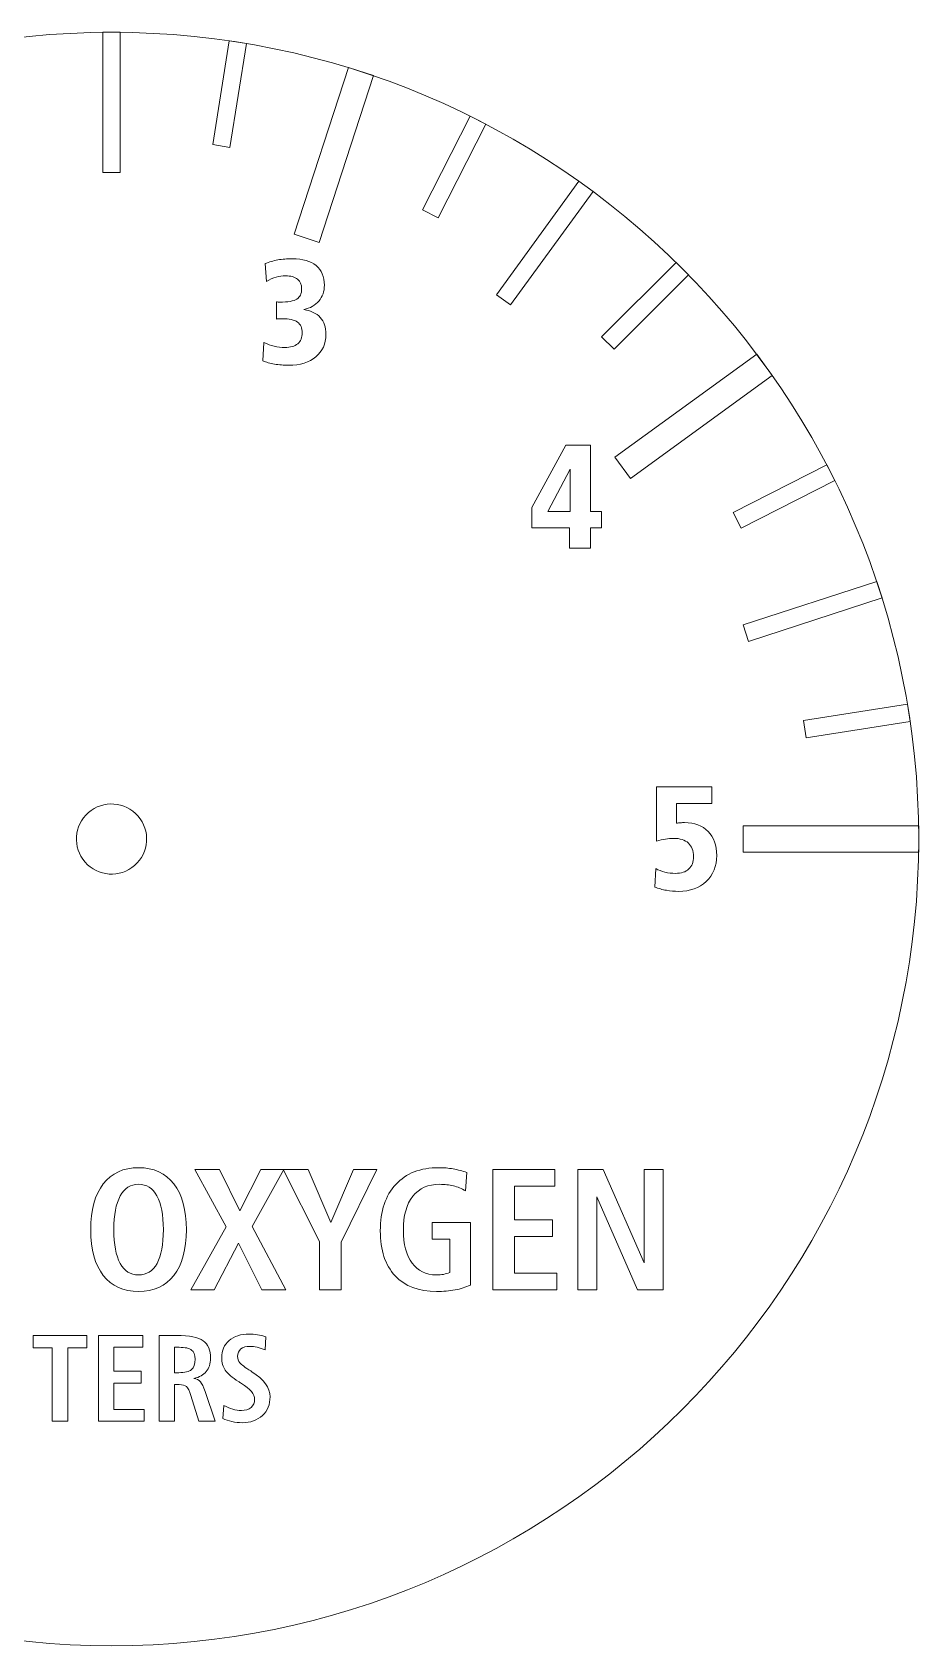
# Model space of a CAD drawing. Header units: millimetres. Extents: x -606 to -118, y 23 to 143.
# Drawn here: x -323.45 to -298.2, y 93.66 to 139.66 of the extents above; entities that cross this region are included whole.
import ezdxf

# ---------------------------------------------------------------- set-up
doc = ezdxf.new("R2010")
doc.units = ezdxf.units.MM
doc.header["$MEASUREMENT"] = 0
doc.layers.add('Cut', color=7, linetype='Continuous')
doc.layers.add('Engrave', color=7, linetype='Continuous')

msp = doc.modelspace()

# ---------------------------------------------------------------- linework, layer by layer
at = {"layer": 'Cut', "color": 250, "lineweight": 9}
for points in [[(-298.1968, 116.6625), (-298.1968, 129.3636), (-308.4945, 139.6613), (-321.1956, 139.6613), (-321.1956, 139.6613), (-333.8978, 139.6613), (-344.1944, 129.3636), (-344.1944, 116.6625), (-344.1944, 116.6625), (-344.1944, 103.9603), (-333.8978, 93.6637), (-321.1956, 93.6637), (-321.1956, 93.6637), (-308.4945, 93.6637), (-298.1968, 103.9603), (-298.1968, 116.6625)], [(-321.8542, 117.4152), (-322.2699, 117.0517), (-322.3123, 116.4199), (-321.9488, 116.0042), (-321.9488, 116.0042), (-321.5853, 115.5884), (-320.9535, 115.5461), (-320.5378, 115.9096), (-320.5378, 115.9096), (-320.1221, 116.2731), (-320.0797, 116.9048), (-320.4432, 117.3206), (-320.4432, 117.3206), (-320.8067, 117.7363), (-321.4384, 117.7787), (-321.8542, 117.4152)]]:
    msp.add_open_spline(points, degree=3, knots=[0, 0, 0, 0, 0.2, 0.2, 0.2, 0.2, 0.4, 0.4, 0.4, 0.4, 0.6, 0.6, 0.6, 0.6, 1, 1, 1, 1], dxfattribs=at)
at = {"layer": 'Engrave', "color": 240, "lineweight": 9}
for points, knots in [([(-320.9461, 139.6624), (-320.9461, 139.6624), (-320.9461, 135.6624), (-320.9461, 135.6624), (-320.9461, 135.6624), (-320.9461, 135.6624), (-321.4461, 135.6624), (-321.4461, 135.6624), (-321.4461, 135.6624), (-321.4461, 135.6624), (-321.4461, 139.6624), (-321.4461, 139.6624), (-321.4461, 139.6624), (-321.4461, 139.6624), (-320.9461, 139.6624), (-320.9461, 139.6624)], [0, 0, 0, 0, 0.2, 0.2, 0.2, 0.2, 0.4, 0.4, 0.4, 0.4, 0.6, 0.6, 0.6, 0.6, 1, 1, 1, 1]), ([(-317.3513, 139.3434), (-317.3513, 139.3434), (-317.8207, 136.3799), (-317.8207, 136.3799), (-317.8207, 136.3799), (-317.8207, 136.3799), (-318.3129, 136.4581), (-318.3129, 136.4581), (-318.3129, 136.4581), (-318.3129, 136.4581), (-317.8435, 139.4216), (-317.8435, 139.4216), (-317.8435, 139.4216), (-317.8435, 139.4216), (-317.3513, 139.3434), (-317.3513, 139.3434)], [0, 0, 0, 0, 0.2, 0.2, 0.2, 0.2, 0.4, 0.4, 0.4, 0.4, 0.6, 0.6, 0.6, 0.6, 1, 1, 1, 1]), ([(-313.7307, 138.4268), (-313.7307, 138.4268), (-315.2762, 133.6703), (-315.2762, 133.6703), (-315.2762, 133.6703), (-315.2762, 133.6703), (-315.9882, 133.9017), (-315.9882, 133.9017), (-315.9882, 133.9017), (-315.9882, 133.9017), (-314.4427, 138.6582), (-314.4427, 138.6582), (-314.4427, 138.6582), (-314.4427, 138.6582), (-313.7307, 138.4268), (-313.7307, 138.4268)], [0, 0, 0, 0, 0.2, 0.2, 0.2, 0.2, 0.4, 0.4, 0.4, 0.4, 0.6, 0.6, 0.6, 0.6, 1, 1, 1, 1]), ([(-310.5292, 137.0465), (-310.5292, 137.0465), (-311.8915, 134.3729), (-311.8915, 134.3729), (-311.8915, 134.3729), (-311.8915, 134.3729), (-312.3369, 134.5995), (-312.3369, 134.5995), (-312.3369, 134.5995), (-312.3369, 134.5995), (-310.9746, 137.2731), (-310.9746, 137.2731), (-310.9746, 137.2731), (-310.9746, 137.2731), (-310.5292, 137.0465), (-310.5292, 137.0465)], [0, 0, 0, 0, 0.2, 0.2, 0.2, 0.2, 0.4, 0.4, 0.4, 0.4, 0.6, 0.6, 0.6, 0.6, 1, 1, 1, 1]), ([(-307.4738, 135.1245), (-307.4738, 135.1245), (-309.8251, 131.8882), (-309.8251, 131.8882), (-309.8251, 131.8882), (-309.8251, 131.8882), (-310.2293, 132.1812), (-310.2293, 132.1812), (-310.2293, 132.1812), (-310.2293, 132.1812), (-307.878, 135.4175), (-307.878, 135.4175), (-307.878, 135.4175), (-307.878, 135.4175), (-307.4738, 135.1245), (-307.4738, 135.1245)], [0, 0, 0, 0, 0.2, 0.2, 0.2, 0.2, 0.4, 0.4, 0.4, 0.4, 0.6, 0.6, 0.6, 0.6, 1, 1, 1, 1]), ([(-315.7201, 131.7575), (-315.5119, 131.7258), (-315.3546, 131.6503), (-315.2481, 131.531), (-315.2481, 131.531), (-315.1415, 131.4125), (-315.0886, 131.2523), (-315.0886, 131.0513), (-315.0886, 131.0513), (-315.0886, 130.7824), (-315.1839, 130.5687), (-315.3737, 130.4092), (-315.3737, 130.4092), (-315.5642, 130.2505), (-315.821, 130.1707), (-316.1434, 130.1707), (-316.1434, 130.1707), (-316.2881, 130.1707), (-316.4235, 130.1813), (-316.5498, 130.2025), (-316.5498, 130.2025), (-316.6761, 130.2244), (-316.7883, 130.2547), (-316.8878, 130.2949), (-316.8878, 130.2949), (-316.8878, 130.2949), (-316.8546, 130.8191), (-316.8546, 130.8191), (-316.8546, 130.8191), (-316.7579, 130.7712), (-316.6606, 130.7352), (-316.5625, 130.7105), (-316.5625, 130.7105), (-316.4637, 130.6865), (-316.3635, 130.6745), (-316.2619, 130.6745), (-316.2619, 130.6745), (-316.1018, 130.6745), (-315.9783, 130.7112), (-315.8915, 130.7839), (-315.8915, 130.7839), (-315.8047, 130.8572), (-315.7617, 130.9609), (-315.7617, 131.0943), (-315.7617, 131.0943), (-315.7617, 131.234), (-315.8076, 131.3356), (-315.8986, 131.3998), (-315.8986, 131.3998), (-315.9903, 131.464), (-316.1349, 131.4958), (-316.3332, 131.4958), (-316.3332, 131.4958), (-316.3332, 131.4958), (-316.3784, 131.4958), (-316.3784, 131.4958), (-316.3784, 131.4958), (-316.3896, 131.4958), (-316.4143, 131.4943), (-316.4524, 131.4915), (-316.4524, 131.4915), (-316.4722, 131.4901), (-316.487, 131.4887), (-316.4983, 131.4873), (-316.4983, 131.4873), (-316.4983, 131.4873), (-316.4983, 131.9741), (-316.4983, 131.9741), (-316.4983, 131.9741), (-316.4884, 131.9741), (-316.4729, 131.9734), (-316.4517, 131.972), (-316.4517, 131.972), (-316.4306, 131.9706), (-316.415, 131.9699), (-316.4052, 131.9699), (-316.4052, 131.9699), (-316.1695, 131.9699), (-316.0058, 131.9988), (-315.9148, 132.056), (-315.9148, 132.056), (-315.8238, 132.1131), (-315.7786, 132.2098), (-315.7786, 132.3466), (-315.7786, 132.3466), (-315.7786, 132.468), (-315.8174, 132.5604), (-315.8958, 132.6239), (-315.8958, 132.6239), (-315.9734, 132.6874), (-316.087, 132.7192), (-316.2358, 132.7192), (-316.2358, 132.7192), (-316.3254, 132.7192), (-316.4158, 132.7058), (-316.5068, 132.6797), (-316.5068, 132.6797), (-316.5978, 132.6536), (-316.6895, 132.6133), (-316.7819, 132.5597), (-316.7819, 132.5597), (-316.7819, 132.5597), (-316.8193, 133.0656), (-316.8193, 133.0656), (-316.8193, 133.0656), (-316.705, 133.1136), (-316.5844, 133.1496), (-316.4574, 133.1721), (-316.4574, 133.1721), (-316.3311, 133.1947), (-316.1928, 133.206), (-316.0425, 133.206), (-316.0425, 133.206), (-315.749, 133.206), (-315.5239, 133.1411), (-315.3666, 133.0106), (-315.3666, 133.0106), (-315.2093, 132.8808), (-315.1309, 132.6945), (-315.1309, 132.4518), (-315.1309, 132.4518), (-315.1309, 132.274), (-315.1832, 132.1237), (-315.2883, 132.0002), (-315.2883, 132.0002), (-315.3927, 131.8768), (-315.5373, 131.7963), (-315.7201, 131.7575)], [0, 0, 0, 0, 0.030303, 0.030303, 0.030303, 0.030303, 0.0606061, 0.0606061, 0.0606061, 0.0606061, 0.0909091, 0.0909091, 0.0909091, 0.0909091, 0.1212121, 0.1212121, 0.1212121, 0.1212121, 0.1515152, 0.1515152, 0.1515152, 0.1515152, 0.1818182, 0.1818182, 0.1818182, 0.1818182, 0.2121212, 0.2121212, 0.2121212, 0.2121212, 0.2424242, 0.2424242, 0.2424242, 0.2424242, 0.2727273, 0.2727273, 0.2727273, 0.2727273, 0.3030303, 0.3030303, 0.3030303, 0.3030303, 0.3333333, 0.3333333, 0.3333333, 0.3333333, 0.3636364, 0.3636364, 0.3636364, 0.3636364, 0.3939394, 0.3939394, 0.3939394, 0.3939394, 0.4242424, 0.4242424, 0.4242424, 0.4242424, 0.4545455, 0.4545455, 0.4545455, 0.4545455, 0.4848485, 0.4848485, 0.4848485, 0.4848485, 0.5151515, 0.5151515, 0.5151515, 0.5151515, 0.5454545, 0.5454545, 0.5454545, 0.5454545, 0.5757576, 0.5757576, 0.5757576, 0.5757576, 0.6060606, 0.6060606, 0.6060606, 0.6060606, 0.6363636, 0.6363636, 0.6363636, 0.6363636, 0.6666667, 0.6666667, 0.6666667, 0.6666667, 0.6969697, 0.6969697, 0.6969697, 0.6969697, 0.7272727, 0.7272727, 0.7272727, 0.7272727, 0.7575758, 0.7575758, 0.7575758, 0.7575758, 0.7878788, 0.7878788, 0.7878788, 0.7878788, 0.8181818, 0.8181818, 0.8181818, 0.8181818, 0.8484848, 0.8484848, 0.8484848, 0.8484848, 0.8787879, 0.8787879, 0.8787879, 0.8787879, 0.9090909, 0.9090909, 0.9090909, 0.9090909, 0.9393939, 0.9393939, 0.9393939, 0.9393939, 1, 1, 1, 1]), ([(-304.7556, 132.7489), (-304.7556, 132.7489), (-306.877, 130.6276), (-306.877, 130.6276), (-306.877, 130.6276), (-306.877, 130.6276), (-307.2306, 130.9812), (-307.2306, 130.9812), (-307.2306, 130.9812), (-307.2306, 130.9812), (-305.1092, 133.1025), (-305.1092, 133.1025), (-305.1092, 133.1025), (-305.1092, 133.1025), (-304.7556, 132.7489), (-304.7556, 132.7489)], [0, 0, 0, 0, 0.2, 0.2, 0.2, 0.2, 0.4, 0.4, 0.4, 0.4, 0.6, 0.6, 0.6, 0.6, 1, 1, 1, 1]), ([(-302.3675, 129.8791), (-302.3675, 129.8791), (-306.4129, 126.94), (-306.4129, 126.94), (-306.4129, 126.94), (-306.4129, 126.94), (-306.8523, 127.5464), (-306.8523, 127.5464), (-306.8523, 127.5464), (-306.8523, 127.5464), (-302.8069, 130.4855), (-302.8069, 130.4855), (-302.8069, 130.4855), (-302.8069, 130.4855), (-302.3675, 129.8791), (-302.3675, 129.8791)], [0, 0, 0, 0, 0.2, 0.2, 0.2, 0.2, 0.4, 0.4, 0.4, 0.4, 0.6, 0.6, 0.6, 0.6, 1, 1, 1, 1]), ([(-308.2523, 127.8943), (-308.2523, 127.8943), (-307.5439, 127.8943), (-307.5439, 127.8943), (-307.5439, 127.8943), (-307.5439, 127.8943), (-307.5439, 125.9978), (-307.5439, 125.9978), (-307.5439, 125.9978), (-307.5439, 125.9978), (-307.2306, 125.9978), (-307.2306, 125.9978), (-307.2306, 125.9978), (-307.2306, 125.9978), (-307.2306, 125.5364), (-307.2306, 125.5364), (-307.2306, 125.5364), (-307.2306, 125.5364), (-307.5439, 125.5364), (-307.5439, 125.5364), (-307.5439, 125.5364), (-307.5439, 125.5364), (-307.5439, 124.9564), (-307.5439, 124.9564), (-307.5439, 124.9564), (-307.5439, 124.9564), (-308.1492, 124.9564), (-308.1492, 124.9564), (-308.1492, 124.9564), (-308.1492, 124.9564), (-308.1492, 125.5364), (-308.1492, 125.5364), (-308.1492, 125.5364), (-308.1492, 125.5364), (-309.2245, 125.5364), (-309.2245, 125.5364), (-309.2245, 125.5364), (-309.2245, 125.5364), (-309.2245, 126.1156), (-309.2245, 126.1156), (-309.2245, 126.1156), (-309.2245, 126.1156), (-308.2523, 127.8943), (-308.2523, 127.8943)], [0, 0, 0, 0, 0.0833333, 0.0833333, 0.0833333, 0.0833333, 0.1666667, 0.1666667, 0.1666667, 0.1666667, 0.25, 0.25, 0.25, 0.25, 0.3333333, 0.3333333, 0.3333333, 0.3333333, 0.4166667, 0.4166667, 0.4166667, 0.4166667, 0.5, 0.5, 0.5, 0.5, 0.5833333, 0.5833333, 0.5833333, 0.5833333, 0.6666667, 0.6666667, 0.6666667, 0.6666667, 0.75, 0.75, 0.75, 0.75, 0.8333333, 0.8333333, 0.8333333, 0.8333333, 1, 1, 1, 1]), ([(-308.1323, 127.2099), (-308.1323, 127.2099), (-308.7624, 125.9978), (-308.7624, 125.9978), (-308.7624, 125.9978), (-308.7624, 125.9978), (-308.1323, 125.9978), (-308.1323, 125.9978), (-308.1323, 125.9978), (-308.1323, 125.9978), (-308.1323, 127.2099), (-308.1323, 127.2099)], [0, 0, 0, 0, 0.25, 0.25, 0.25, 0.25, 0.5, 0.5, 0.5, 0.5, 1, 1, 1, 1]), ([(-300.5852, 126.8837), (-300.5852, 126.8837), (-303.2588, 125.5215), (-303.2588, 125.5215), (-303.2588, 125.5215), (-303.2588, 125.5215), (-303.4854, 125.9669), (-303.4854, 125.9669), (-303.4854, 125.9669), (-303.4854, 125.9669), (-300.8118, 127.3291), (-300.8118, 127.3291), (-300.8118, 127.3291), (-300.8118, 127.3291), (-300.5852, 126.8837), (-300.5852, 126.8837)], [0, 0, 0, 0, 0.2, 0.2, 0.2, 0.2, 0.4, 0.4, 0.4, 0.4, 0.6, 0.6, 0.6, 0.6, 1, 1, 1, 1]), ([(-299.2387, 123.5343), (-299.2387, 123.5343), (-303.0439, 122.2979), (-303.0439, 122.2979), (-303.0439, 122.2979), (-303.0439, 122.2979), (-303.1981, 122.7725), (-303.1981, 122.7725), (-303.1981, 122.7725), (-303.1981, 122.7725), (-299.3929, 124.0089), (-299.3929, 124.0089), (-299.3929, 124.0089), (-299.3929, 124.0089), (-299.2387, 123.5343), (-299.2387, 123.5343)], [0, 0, 0, 0, 0.2, 0.2, 0.2, 0.2, 0.4, 0.4, 0.4, 0.4, 0.6, 0.6, 0.6, 0.6, 1, 1, 1, 1]), ([(-298.4368, 120.0148), (-298.4368, 120.0148), (-301.4002, 119.5454), (-301.4002, 119.5454), (-301.4002, 119.5454), (-301.4002, 119.5454), (-301.4784, 120.0376), (-301.4784, 120.0376), (-301.4784, 120.0376), (-301.4784, 120.0376), (-298.515, 120.507), (-298.515, 120.507), (-298.515, 120.507), (-298.515, 120.507), (-298.4368, 120.0148), (-298.4368, 120.0148)], [0, 0, 0, 0, 0.2, 0.2, 0.2, 0.2, 0.4, 0.4, 0.4, 0.4, 0.6, 0.6, 0.6, 0.6, 1, 1, 1, 1]), ([(-305.6652, 118.1548), (-305.6652, 118.1548), (-304.0869, 118.1548), (-304.0869, 118.1548), (-304.0869, 118.1548), (-304.0869, 118.1548), (-304.0869, 117.6764), (-304.0869, 117.6764), (-304.0869, 117.6764), (-304.0869, 117.6764), (-305.0979, 117.6764), (-305.0979, 117.6764), (-305.0979, 117.6764), (-305.0979, 117.6764), (-305.0979, 117.1141), (-305.0979, 117.1141), (-305.0979, 117.1141), (-305.062, 117.1191), (-305.0253, 117.1233), (-304.9872, 117.1261), (-304.9872, 117.1261), (-304.9498, 117.1289), (-304.9089, 117.1304), (-304.8665, 117.1304), (-304.8665, 117.1304), (-304.5836, 117.1304), (-304.3606, 117.0457), (-304.197, 116.8771), (-304.197, 116.8771), (-304.0326, 116.7084), (-303.9507, 116.4812), (-303.9507, 116.1948), (-303.9507, 116.1948), (-303.9507, 115.8893), (-304.0502, 115.6416), (-304.2492, 115.4533), (-304.2492, 115.4533), (-304.4474, 115.2649), (-304.7099, 115.1703), (-305.0351, 115.1703), (-305.0351, 115.1703), (-305.1523, 115.1703), (-305.268, 115.1802), (-305.383, 115.2), (-305.383, 115.2), (-305.498, 115.2204), (-305.6102, 115.2501), (-305.7188, 115.2903), (-305.7188, 115.2903), (-305.7188, 115.2903), (-305.6899, 115.8187), (-305.6899, 115.8187), (-305.6899, 115.8187), (-305.6102, 115.775), (-305.522, 115.7411), (-305.4267, 115.7178), (-305.4267, 115.7178), (-305.3308, 115.6946), (-305.2313, 115.6826), (-305.1276, 115.6826), (-305.1276, 115.6826), (-304.9653, 115.6826), (-304.8383, 115.7242), (-304.7473, 115.8082), (-304.7473, 115.8082), (-304.6563, 115.8921), (-304.6111, 116.0085), (-304.6111, 116.1574), (-304.6111, 116.1574), (-304.6111, 116.3267), (-304.6605, 116.4566), (-304.7586, 116.5462), (-304.7586, 116.5462), (-304.8573, 116.6365), (-304.9999, 116.6816), (-305.1854, 116.6816), (-305.1854, 116.6816), (-305.2588, 116.6816), (-305.335, 116.6746), (-305.414, 116.6612), (-305.414, 116.6612), (-305.493, 116.647), (-305.577, 116.6273), (-305.6652, 116.6012), (-305.6652, 116.6012), (-305.6652, 116.6012), (-305.6652, 118.1548), (-305.6652, 118.1548)], [0, 0, 0, 0, 0.0434783, 0.0434783, 0.0434783, 0.0434783, 0.0869565, 0.0869565, 0.0869565, 0.0869565, 0.1304348, 0.1304348, 0.1304348, 0.1304348, 0.173913, 0.173913, 0.173913, 0.173913, 0.2173913, 0.2173913, 0.2173913, 0.2173913, 0.2608696, 0.2608696, 0.2608696, 0.2608696, 0.3043478, 0.3043478, 0.3043478, 0.3043478, 0.3478261, 0.3478261, 0.3478261, 0.3478261, 0.3913043, 0.3913043, 0.3913043, 0.3913043, 0.4347826, 0.4347826, 0.4347826, 0.4347826, 0.4782609, 0.4782609, 0.4782609, 0.4782609, 0.5217391, 0.5217391, 0.5217391, 0.5217391, 0.5652174, 0.5652174, 0.5652174, 0.5652174, 0.6086957, 0.6086957, 0.6086957, 0.6086957, 0.6521739, 0.6521739, 0.6521739, 0.6521739, 0.6956522, 0.6956522, 0.6956522, 0.6956522, 0.7391304, 0.7391304, 0.7391304, 0.7391304, 0.7826087, 0.7826087, 0.7826087, 0.7826087, 0.826087, 0.826087, 0.826087, 0.826087, 0.8695652, 0.8695652, 0.8695652, 0.8695652, 0.9130435, 0.9130435, 0.9130435, 0.9130435, 1, 1, 1, 1]), ([(-298.1961, 116.2875), (-298.1961, 116.2875), (-303.1961, 116.2875), (-303.1961, 116.2875), (-303.1961, 116.2875), (-303.1961, 116.2875), (-303.1961, 117.0375), (-303.1961, 117.0375), (-303.1961, 117.0375), (-303.1961, 117.0375), (-298.1961, 117.0375), (-298.1961, 117.0375), (-298.1961, 117.0375), (-298.1961, 117.0375), (-298.1961, 116.2875), (-298.1961, 116.2875)], [0, 0, 0, 0, 0.2, 0.2, 0.2, 0.2, 0.4, 0.4, 0.4, 0.4, 0.6, 0.6, 0.6, 0.6, 1, 1, 1, 1]), ([(-320.4255, 107.2925), (-319.9925, 107.2925), (-319.6575, 107.1377), (-319.4196, 106.829), (-319.4196, 106.829), (-319.1817, 106.5204), (-319.0624, 106.0857), (-319.0624, 105.5244), (-319.0624, 105.5244), (-319.0624, 104.963), (-319.1817, 104.5292), (-319.4196, 104.2222), (-319.4196, 104.2222), (-319.6575, 103.9151), (-319.9925, 103.7612), (-320.4255, 103.7612), (-320.4255, 103.7612), (-320.8585, 103.7612), (-321.1935, 103.9143), (-321.4314, 104.2205), (-321.4314, 104.2205), (-321.6693, 104.5267), (-321.7886, 104.9613), (-321.7886, 105.5244), (-321.7886, 105.5244), (-321.7886, 106.0857), (-321.6693, 106.5204), (-321.4314, 106.829), (-321.4314, 106.829), (-321.1935, 107.1377), (-320.8585, 107.2925), (-320.4255, 107.2925)], [0, 0, 0, 0, 0.1111111, 0.1111111, 0.1111111, 0.1111111, 0.2222222, 0.2222222, 0.2222222, 0.2222222, 0.3333333, 0.3333333, 0.3333333, 0.3333333, 0.4444444, 0.4444444, 0.4444444, 0.4444444, 0.5555556, 0.5555556, 0.5555556, 0.5555556, 0.6666667, 0.6666667, 0.6666667, 0.6666667, 0.7777778, 0.7777778, 0.7777778, 0.7777778, 1, 1, 1, 1]), ([(-318.8236, 107.2381), (-318.8236, 107.2381), (-318.1215, 107.2381), (-318.1215, 107.2381), (-318.1215, 107.2381), (-318.1215, 107.2381), (-317.5379, 106.0635), (-317.5379, 106.0635), (-317.5379, 106.0635), (-317.5379, 106.0635), (-316.9419, 107.2381), (-316.9419, 107.2381), (-316.9419, 107.2381), (-316.9419, 107.2381), (-316.2834, 107.2381), (-316.2834, 107.2381), (-316.2834, 107.2381), (-316.2834, 107.2381), (-317.193, 105.6198), (-317.193, 105.6198), (-317.193, 105.6198), (-317.193, 105.6198), (-316.2258, 103.8106), (-316.2258, 103.8106), (-316.2258, 103.8106), (-316.2258, 103.8106), (-316.9156, 103.8106), (-316.9156, 103.8106), (-316.9156, 103.8106), (-316.9156, 103.8106), (-317.5791, 105.14), (-317.5791, 105.14), (-317.5791, 105.14), (-317.5791, 105.14), (-318.2688, 103.8106), (-318.2688, 103.8106), (-318.2688, 103.8106), (-318.2688, 103.8106), (-318.9323, 103.8106), (-318.9323, 103.8106), (-318.9323, 103.8106), (-318.9323, 103.8106), (-317.9289, 105.6075), (-317.9289, 105.6075), (-317.9289, 105.6075), (-317.9289, 105.6075), (-318.8236, 107.2381), (-318.8236, 107.2381)], [0, 0, 0, 0, 0.0769231, 0.0769231, 0.0769231, 0.0769231, 0.1538462, 0.1538462, 0.1538462, 0.1538462, 0.2307692, 0.2307692, 0.2307692, 0.2307692, 0.3076923, 0.3076923, 0.3076923, 0.3076923, 0.3846154, 0.3846154, 0.3846154, 0.3846154, 0.4615385, 0.4615385, 0.4615385, 0.4615385, 0.5384615, 0.5384615, 0.5384615, 0.5384615, 0.6153846, 0.6153846, 0.6153846, 0.6153846, 0.6923077, 0.6923077, 0.6923077, 0.6923077, 0.7692308, 0.7692308, 0.7692308, 0.7692308, 0.8461538, 0.8461538, 0.8461538, 0.8461538, 1, 1, 1, 1]), ([(-316.304, 107.2381), (-316.304, 107.2381), (-315.5928, 107.2381), (-315.5928, 107.2381), (-315.5928, 107.2381), (-315.5928, 107.2381), (-314.9458, 105.7285), (-314.9458, 105.7285), (-314.9458, 105.7285), (-314.9458, 105.7285), (-314.2997, 107.2381), (-314.2997, 107.2381), (-314.2997, 107.2381), (-314.2997, 107.2381), (-313.6371, 107.2381), (-313.6371, 107.2381), (-313.6371, 107.2381), (-313.6371, 107.2381), (-314.6495, 105.1737), (-314.6495, 105.1737), (-314.6495, 105.1737), (-314.6495, 105.1737), (-314.6495, 103.8106), (-314.6495, 103.8106), (-314.6495, 103.8106), (-314.6495, 103.8106), (-315.2718, 103.8106), (-315.2718, 103.8106), (-315.2718, 103.8106), (-315.2718, 103.8106), (-315.2718, 105.1926), (-315.2718, 105.1926), (-315.2718, 105.1926), (-315.2718, 105.1926), (-316.304, 107.2381), (-316.304, 107.2381)], [0, 0, 0, 0, 0.1, 0.1, 0.1, 0.1, 0.2, 0.2, 0.2, 0.2, 0.3, 0.3, 0.3, 0.3, 0.4, 0.4, 0.4, 0.4, 0.5, 0.5, 0.5, 0.5, 0.6, 0.6, 0.6, 0.6, 0.7, 0.7, 0.7, 0.7, 0.8, 0.8, 0.8, 0.8, 1, 1, 1, 1]), ([(-311.0738, 107.1525), (-311.0738, 107.1525), (-311.1076, 106.6298), (-311.1076, 106.6298), (-311.1076, 106.6298), (-311.2195, 106.6957), (-311.3356, 106.7442), (-311.4558, 106.7739), (-311.4558, 106.7739), (-311.5751, 106.8035), (-311.7068, 106.8183), (-311.8501, 106.8183), (-311.8501, 106.8183), (-312.1777, 106.8183), (-312.4312, 106.7047), (-312.6115, 106.4767), (-312.6115, 106.4767), (-312.7917, 106.2495), (-312.8814, 105.9277), (-312.8814, 105.5112), (-312.8814, 105.5112), (-312.8814, 105.1095), (-312.7983, 104.7959), (-312.6329, 104.572), (-312.6329, 104.572), (-312.4674, 104.3473), (-312.2378, 104.2353), (-311.9439, 104.2353), (-311.9439, 104.2353), (-311.8649, 104.2353), (-311.7949, 104.2411), (-311.734, 104.2518), (-311.734, 104.2518), (-311.6731, 104.2633), (-311.6138, 104.2814), (-311.5579, 104.3053), (-311.5579, 104.3053), (-311.5579, 104.3053), (-311.5579, 105.2577), (-311.5579, 105.2577), (-311.5579, 105.2577), (-311.5579, 105.2577), (-312.0567, 105.2577), (-312.0567, 105.2577), (-312.0567, 105.2577), (-312.0567, 105.2577), (-312.0567, 105.7318), (-312.0567, 105.7318), (-312.0567, 105.7318), (-312.0567, 105.7318), (-310.9701, 105.7318), (-310.9701, 105.7318), (-310.9701, 105.7318), (-310.9701, 105.7318), (-310.9701, 103.9423), (-310.9701, 103.9423), (-310.9701, 103.9423), (-311.1018, 103.883), (-311.2484, 103.8378), (-311.4089, 103.8073), (-311.4089, 103.8073), (-311.5694, 103.7769), (-311.7439, 103.7612), (-311.9324, 103.7612), (-311.9324, 103.7612), (-312.4435, 103.7612), (-312.8386, 103.9118), (-313.1185, 104.2123), (-313.1185, 104.2123), (-313.3984, 104.5127), (-313.5383, 104.9399), (-313.5383, 105.4931), (-313.5383, 105.4931), (-313.5383, 106.0578), (-313.391, 106.4981), (-313.0971, 106.8159), (-313.0971, 106.8159), (-312.8024, 107.1336), (-312.395, 107.2925), (-311.8739, 107.2925), (-311.8739, 107.2925), (-311.7332, 107.2925), (-311.5957, 107.2809), (-311.4624, 107.2579), (-311.4624, 107.2579), (-311.3282, 107.234), (-311.199, 107.1994), (-311.0738, 107.1525)], [0, 0, 0, 0, 0.0434783, 0.0434783, 0.0434783, 0.0434783, 0.0869565, 0.0869565, 0.0869565, 0.0869565, 0.1304348, 0.1304348, 0.1304348, 0.1304348, 0.173913, 0.173913, 0.173913, 0.173913, 0.2173913, 0.2173913, 0.2173913, 0.2173913, 0.2608696, 0.2608696, 0.2608696, 0.2608696, 0.3043478, 0.3043478, 0.3043478, 0.3043478, 0.3478261, 0.3478261, 0.3478261, 0.3478261, 0.3913043, 0.3913043, 0.3913043, 0.3913043, 0.4347826, 0.4347826, 0.4347826, 0.4347826, 0.4782609, 0.4782609, 0.4782609, 0.4782609, 0.5217391, 0.5217391, 0.5217391, 0.5217391, 0.5652174, 0.5652174, 0.5652174, 0.5652174, 0.6086957, 0.6086957, 0.6086957, 0.6086957, 0.6521739, 0.6521739, 0.6521739, 0.6521739, 0.6956522, 0.6956522, 0.6956522, 0.6956522, 0.7391304, 0.7391304, 0.7391304, 0.7391304, 0.7826087, 0.7826087, 0.7826087, 0.7826087, 0.826087, 0.826087, 0.826087, 0.826087, 0.8695652, 0.8695652, 0.8695652, 0.8695652, 0.9130435, 0.9130435, 0.9130435, 0.9130435, 1, 1, 1, 1]), ([(-310.3322, 107.2381), (-310.3322, 107.2381), (-308.5641, 107.2381), (-308.5641, 107.2381), (-308.5641, 107.2381), (-308.5641, 107.2381), (-308.5641, 106.764), (-308.5641, 106.764), (-308.5641, 106.764), (-308.5641, 106.764), (-309.7149, 106.764), (-309.7149, 106.764), (-309.7149, 106.764), (-309.7149, 106.764), (-309.7149, 105.8059), (-309.7149, 105.8059), (-309.7149, 105.8059), (-309.7149, 105.8059), (-308.6283, 105.8059), (-308.6283, 105.8059), (-308.6283, 105.8059), (-308.6283, 105.8059), (-308.6283, 105.3318), (-308.6283, 105.3318), (-308.6283, 105.3318), (-308.6283, 105.3318), (-309.7149, 105.3318), (-309.7149, 105.3318), (-309.7149, 105.3318), (-309.7149, 105.3318), (-309.7149, 104.2847), (-309.7149, 104.2847), (-309.7149, 104.2847), (-309.7149, 104.2847), (-308.5098, 104.2847), (-308.5098, 104.2847), (-308.5098, 104.2847), (-308.5098, 104.2847), (-308.5098, 103.8106), (-308.5098, 103.8106), (-308.5098, 103.8106), (-308.5098, 103.8106), (-310.3322, 103.8106), (-310.3322, 103.8106), (-310.3322, 103.8106), (-310.3322, 103.8106), (-310.3322, 107.2381), (-310.3322, 107.2381)], [0, 0, 0, 0, 0.0769231, 0.0769231, 0.0769231, 0.0769231, 0.1538462, 0.1538462, 0.1538462, 0.1538462, 0.2307692, 0.2307692, 0.2307692, 0.2307692, 0.3076923, 0.3076923, 0.3076923, 0.3076923, 0.3846154, 0.3846154, 0.3846154, 0.3846154, 0.4615385, 0.4615385, 0.4615385, 0.4615385, 0.5384615, 0.5384615, 0.5384615, 0.5384615, 0.6153846, 0.6153846, 0.6153846, 0.6153846, 0.6923077, 0.6923077, 0.6923077, 0.6923077, 0.7692308, 0.7692308, 0.7692308, 0.7692308, 0.8461538, 0.8461538, 0.8461538, 0.8461538, 1, 1, 1, 1]), ([(-307.9064, 107.2381), (-307.9064, 107.2381), (-307.1895, 107.2381), (-307.1895, 107.2381), (-307.1895, 107.2381), (-307.1895, 107.2381), (-306.0198, 104.5802), (-306.0198, 104.5802), (-306.0198, 104.5802), (-306.0198, 104.5802), (-306.0198, 107.2381), (-306.0198, 107.2381), (-306.0198, 107.2381), (-306.0198, 107.2381), (-305.4815, 107.2381), (-305.4815, 107.2381), (-305.4815, 107.2381), (-305.4815, 107.2381), (-305.4815, 103.8106), (-305.4815, 103.8106), (-305.4815, 103.8106), (-305.4815, 103.8106), (-306.2083, 103.8106), (-306.2083, 103.8106), (-306.2083, 103.8106), (-306.2083, 103.8106), (-307.3681, 106.4594), (-307.3681, 106.4594), (-307.3681, 106.4594), (-307.3681, 106.4594), (-307.3681, 103.8106), (-307.3681, 103.8106), (-307.3681, 103.8106), (-307.3681, 103.8106), (-307.9064, 103.8106), (-307.9064, 103.8106), (-307.9064, 103.8106), (-307.9064, 103.8106), (-307.9064, 107.2381), (-307.9064, 107.2381)], [0, 0, 0, 0, 0.0909091, 0.0909091, 0.0909091, 0.0909091, 0.1818182, 0.1818182, 0.1818182, 0.1818182, 0.2727273, 0.2727273, 0.2727273, 0.2727273, 0.3636364, 0.3636364, 0.3636364, 0.3636364, 0.4545455, 0.4545455, 0.4545455, 0.4545455, 0.5454545, 0.5454545, 0.5454545, 0.5454545, 0.6363636, 0.6363636, 0.6363636, 0.6363636, 0.7272727, 0.7272727, 0.7272727, 0.7272727, 0.8181818, 0.8181818, 0.8181818, 0.8181818, 1, 1, 1, 1]), ([(-320.4255, 106.8183), (-320.6535, 106.8183), (-320.828, 106.708), (-320.9498, 106.4866), (-320.9498, 106.4866), (-321.0708, 106.266), (-321.1317, 105.945), (-321.1317, 105.526), (-321.1317, 105.526), (-321.1317, 105.1062), (-321.0717, 104.786), (-320.9507, 104.5654), (-320.9507, 104.5654), (-320.8305, 104.3456), (-320.6552, 104.2353), (-320.4255, 104.2353), (-320.4255, 104.2353), (-320.1958, 104.2353), (-320.0205, 104.3456), (-319.9003, 104.5654), (-319.9003, 104.5654), (-319.7793, 104.786), (-319.7193, 105.1062), (-319.7193, 105.526), (-319.7193, 105.526), (-319.7193, 105.9433), (-319.7802, 106.2635), (-319.9012, 106.4858), (-319.9012, 106.4858), (-320.023, 106.7072), (-320.1975, 106.8183), (-320.4255, 106.8183)], [0, 0, 0, 0, 0.1111111, 0.1111111, 0.1111111, 0.1111111, 0.2222222, 0.2222222, 0.2222222, 0.2222222, 0.3333333, 0.3333333, 0.3333333, 0.3333333, 0.4444444, 0.4444444, 0.4444444, 0.4444444, 0.5555556, 0.5555556, 0.5555556, 0.5555556, 0.6666667, 0.6666667, 0.6666667, 0.6666667, 0.7777778, 0.7777778, 0.7777778, 0.7777778, 1, 1, 1, 1]), ([(-323.4314, 102.5097), (-323.4314, 102.5097), (-321.8969, 102.5097), (-321.8969, 102.5097), (-321.8969, 102.5097), (-321.8969, 102.5097), (-321.8969, 102.157), (-321.8969, 102.157), (-321.8969, 102.157), (-321.8969, 102.157), (-322.4436, 102.157), (-322.4436, 102.157), (-322.4436, 102.157), (-322.4436, 102.157), (-322.4436, 100.0615), (-322.4436, 100.0615), (-322.4436, 100.0615), (-322.4436, 100.0615), (-322.8881, 100.0615), (-322.8881, 100.0615), (-322.8881, 100.0615), (-322.8881, 100.0615), (-322.8881, 102.157), (-322.8881, 102.157), (-322.8881, 102.157), (-322.8881, 102.157), (-323.4314, 102.157), (-323.4314, 102.157), (-323.4314, 102.157), (-323.4314, 102.157), (-323.4314, 102.5097), (-323.4314, 102.5097)], [0, 0, 0, 0, 0.1111111, 0.1111111, 0.1111111, 0.1111111, 0.2222222, 0.2222222, 0.2222222, 0.2222222, 0.3333333, 0.3333333, 0.3333333, 0.3333333, 0.4444444, 0.4444444, 0.4444444, 0.4444444, 0.5555556, 0.5555556, 0.5555556, 0.5555556, 0.6666667, 0.6666667, 0.6666667, 0.6666667, 0.7777778, 0.7777778, 0.7777778, 0.7777778, 1, 1, 1, 1]), ([(-321.5718, 102.5097), (-321.5718, 102.5097), (-320.3088, 102.5097), (-320.3088, 102.5097), (-320.3088, 102.5097), (-320.3088, 102.5097), (-320.3088, 102.1711), (-320.3088, 102.1711), (-320.3088, 102.1711), (-320.3088, 102.1711), (-321.1308, 102.1711), (-321.1308, 102.1711), (-321.1308, 102.1711), (-321.1308, 102.1711), (-321.1308, 101.4867), (-321.1308, 101.4867), (-321.1308, 101.4867), (-321.1308, 101.4867), (-320.3547, 101.4867), (-320.3547, 101.4867), (-320.3547, 101.4867), (-320.3547, 101.4867), (-320.3547, 101.148), (-320.3547, 101.148), (-320.3547, 101.148), (-320.3547, 101.148), (-321.1308, 101.148), (-321.1308, 101.148), (-321.1308, 101.148), (-321.1308, 101.148), (-321.1308, 100.4002), (-321.1308, 100.4002), (-321.1308, 100.4002), (-321.1308, 100.4002), (-320.27, 100.4002), (-320.27, 100.4002), (-320.27, 100.4002), (-320.27, 100.4002), (-320.27, 100.0615), (-320.27, 100.0615), (-320.27, 100.0615), (-320.27, 100.0615), (-321.5718, 100.0615), (-321.5718, 100.0615), (-321.5718, 100.0615), (-321.5718, 100.0615), (-321.5718, 102.5097), (-321.5718, 102.5097)], [0, 0, 0, 0, 0.0769231, 0.0769231, 0.0769231, 0.0769231, 0.1538462, 0.1538462, 0.1538462, 0.1538462, 0.2307692, 0.2307692, 0.2307692, 0.2307692, 0.3076923, 0.3076923, 0.3076923, 0.3076923, 0.3846154, 0.3846154, 0.3846154, 0.3846154, 0.4615385, 0.4615385, 0.4615385, 0.4615385, 0.5384615, 0.5384615, 0.5384615, 0.5384615, 0.6153846, 0.6153846, 0.6153846, 0.6153846, 0.6923077, 0.6923077, 0.6923077, 0.6923077, 0.7692308, 0.7692308, 0.7692308, 0.7692308, 0.8461538, 0.8461538, 0.8461538, 0.8461538, 1, 1, 1, 1]), ([(-319.8391, 102.5097), (-319.8391, 102.5097), (-319.3381, 102.5097), (-319.3381, 102.5097), (-319.3381, 102.5097), (-318.9765, 102.5097), (-318.7255, 102.4597), (-318.5855, 102.3598), (-318.5855, 102.3598), (-318.445, 102.2598), (-318.3751, 102.0923), (-318.3751, 101.8565), (-318.3751, 101.8565), (-318.3751, 101.7036), (-318.415, 101.5784), (-318.495, 101.4808), (-318.495, 101.4808), (-318.575, 101.3832), (-318.6931, 101.3174), (-318.8484, 101.2827), (-318.8484, 101.2827), (-318.7713, 101.2691), (-318.7102, 101.238), (-318.6655, 101.1892), (-318.6655, 101.1892), (-318.6202, 101.1404), (-318.5755, 101.0481), (-318.5309, 100.9129), (-318.5309, 100.9129), (-318.5309, 100.9129), (-318.2439, 100.0615), (-318.2439, 100.0615), (-318.2439, 100.0615), (-318.2439, 100.0615), (-318.7072, 100.0615), (-318.7072, 100.0615), (-318.7072, 100.0615), (-318.7072, 100.0615), (-318.933, 100.7958), (-318.933, 100.7958), (-318.933, 100.7958), (-318.973, 100.9264), (-319.0153, 101.0116), (-319.0606, 101.0504), (-319.0606, 101.0504), (-319.1059, 101.0898), (-319.1758, 101.1092), (-319.2711, 101.1092), (-319.2711, 101.1092), (-319.2711, 101.1092), (-319.4051, 101.1092), (-319.4051, 101.1092), (-319.4051, 101.1092), (-319.4051, 101.1092), (-319.4051, 100.0615), (-319.4051, 100.0615), (-319.4051, 100.0615), (-319.4051, 100.0615), (-319.8391, 100.0615), (-319.8391, 100.0615), (-319.8391, 100.0615), (-319.8391, 100.0615), (-319.8391, 102.5097), (-319.8391, 102.5097)], [0, 0, 0, 0, 0.0588235, 0.0588235, 0.0588235, 0.0588235, 0.1176471, 0.1176471, 0.1176471, 0.1176471, 0.1764706, 0.1764706, 0.1764706, 0.1764706, 0.2352941, 0.2352941, 0.2352941, 0.2352941, 0.2941176, 0.2941176, 0.2941176, 0.2941176, 0.3529412, 0.3529412, 0.3529412, 0.3529412, 0.4117647, 0.4117647, 0.4117647, 0.4117647, 0.4705882, 0.4705882, 0.4705882, 0.4705882, 0.5294118, 0.5294118, 0.5294118, 0.5294118, 0.5882353, 0.5882353, 0.5882353, 0.5882353, 0.6470588, 0.6470588, 0.6470588, 0.6470588, 0.7058824, 0.7058824, 0.7058824, 0.7058824, 0.7647059, 0.7647059, 0.7647059, 0.7647059, 0.8235294, 0.8235294, 0.8235294, 0.8235294, 0.8823529, 0.8823529, 0.8823529, 0.8823529, 1, 1, 1, 1]), ([(-319.4051, 102.1711), (-319.4051, 102.1711), (-319.4051, 101.4479), (-319.4051, 101.4479), (-319.4051, 101.4479), (-319.4051, 101.4479), (-319.2817, 101.4479), (-319.2817, 101.4479), (-319.2817, 101.4479), (-319.1076, 101.4479), (-318.9859, 101.4773), (-318.9166, 101.5355), (-318.9166, 101.5355), (-318.8472, 101.5943), (-318.8125, 101.6942), (-318.8125, 101.8353), (-318.8125, 101.8353), (-318.8125, 101.9571), (-318.846, 102.0435), (-318.913, 102.0946), (-318.913, 102.0946), (-318.9801, 102.1458), (-319.0994, 102.1711), (-319.2711, 102.1711), (-319.2711, 102.1711), (-319.2711, 102.1711), (-319.4051, 102.1711), (-319.4051, 102.1711)], [0, 0, 0, 0, 0.125, 0.125, 0.125, 0.125, 0.25, 0.25, 0.25, 0.25, 0.375, 0.375, 0.375, 0.375, 0.5, 0.5, 0.5, 0.5, 0.625, 0.625, 0.625, 0.625, 0.75, 0.75, 0.75, 0.75, 1, 1, 1, 1]), ([(-316.7982, 102.4709), (-316.7982, 102.4709), (-316.8188, 102.0976), (-316.8188, 102.0976), (-316.8188, 102.0976), (-316.8993, 102.1311), (-316.9752, 102.1564), (-317.0463, 102.1734), (-317.0463, 102.1734), (-317.1175, 102.1905), (-317.1839, 102.1993), (-317.2456, 102.1993), (-317.2456, 102.1993), (-317.3615, 102.1993), (-317.4508, 102.1746), (-317.5126, 102.1252), (-317.5126, 102.1252), (-317.5743, 102.0758), (-317.6055, 102.0053), (-317.6055, 101.9135), (-317.6055, 101.9135), (-317.6055, 101.8459), (-317.5825, 101.7842), (-317.5373, 101.7289), (-317.5373, 101.7289), (-317.492, 101.6742), (-317.3897, 101.5966), (-317.2304, 101.4967), (-317.2304, 101.4967), (-317.2304, 101.4967), (-317.1945, 101.4743), (-317.1945, 101.4743), (-317.1945, 101.4743), (-316.8499, 101.255), (-316.6777, 101.0175), (-316.6777, 100.7612), (-316.6777, 100.7612), (-316.6777, 100.5413), (-316.7512, 100.3625), (-316.8982, 100.2267), (-316.8982, 100.2267), (-317.0451, 100.0909), (-317.2374, 100.0227), (-317.4749, 100.0227), (-317.4749, 100.0227), (-317.5725, 100.0227), (-317.6695, 100.0333), (-317.7654, 100.0539), (-317.7654, 100.0539), (-317.8612, 100.0744), (-317.9488, 100.1032), (-318.0294, 100.1397), (-318.0294, 100.1397), (-318.0294, 100.1397), (-317.9965, 100.5166), (-317.9965, 100.5166), (-317.9965, 100.5166), (-317.9106, 100.4684), (-317.8259, 100.4325), (-317.7425, 100.4084), (-317.7425, 100.4084), (-317.6596, 100.3843), (-317.5772, 100.3719), (-317.4955, 100.3719), (-317.4955, 100.3719), (-317.3797, 100.3719), (-317.288, 100.4002), (-317.2204, 100.4572), (-317.2204, 100.4572), (-317.1527, 100.5142), (-317.1186, 100.5901), (-317.1186, 100.6853), (-317.1186, 100.6853), (-317.1186, 100.8347), (-317.2439, 100.9869), (-317.4938, 101.1416), (-317.4938, 101.1416), (-317.5302, 101.1645), (-317.5578, 101.1821), (-317.5761, 101.1933), (-317.5761, 101.1933), (-317.7613, 101.3103), (-317.8877, 101.4185), (-317.9553, 101.5179), (-317.9553, 101.5179), (-318.0229, 101.6172), (-318.057, 101.7354), (-318.057, 101.8718), (-318.057, 101.8718), (-318.057, 102.0788), (-317.987, 102.2428), (-317.8471, 102.3651), (-317.8471, 102.3651), (-317.7072, 102.4874), (-317.5167, 102.5485), (-317.2768, 102.5485), (-317.2768, 102.5485), (-317.198, 102.5485), (-317.1175, 102.5421), (-317.0369, 102.5285), (-317.0369, 102.5285), (-316.9558, 102.5156), (-316.8764, 102.4962), (-316.7982, 102.4709)], [0, 0, 0, 0, 0.037037, 0.037037, 0.037037, 0.037037, 0.0740741, 0.0740741, 0.0740741, 0.0740741, 0.1111111, 0.1111111, 0.1111111, 0.1111111, 0.1481481, 0.1481481, 0.1481481, 0.1481481, 0.1851852, 0.1851852, 0.1851852, 0.1851852, 0.2222222, 0.2222222, 0.2222222, 0.2222222, 0.2592593, 0.2592593, 0.2592593, 0.2592593, 0.2962963, 0.2962963, 0.2962963, 0.2962963, 0.3333333, 0.3333333, 0.3333333, 0.3333333, 0.3703704, 0.3703704, 0.3703704, 0.3703704, 0.4074074, 0.4074074, 0.4074074, 0.4074074, 0.4444444, 0.4444444, 0.4444444, 0.4444444, 0.4814815, 0.4814815, 0.4814815, 0.4814815, 0.5185185, 0.5185185, 0.5185185, 0.5185185, 0.5555556, 0.5555556, 0.5555556, 0.5555556, 0.5925926, 0.5925926, 0.5925926, 0.5925926, 0.6296296, 0.6296296, 0.6296296, 0.6296296, 0.6666667, 0.6666667, 0.6666667, 0.6666667, 0.7037037, 0.7037037, 0.7037037, 0.7037037, 0.7407407, 0.7407407, 0.7407407, 0.7407407, 0.7777778, 0.7777778, 0.7777778, 0.7777778, 0.8148148, 0.8148148, 0.8148148, 0.8148148, 0.8518519, 0.8518519, 0.8518519, 0.8518519, 0.8888889, 0.8888889, 0.8888889, 0.8888889, 0.9259259, 0.9259259, 0.9259259, 0.9259259, 1, 1, 1, 1])]:
    msp.add_open_spline(points, degree=3, knots=knots, dxfattribs=at)

doc.saveas('drawing.dxf')
